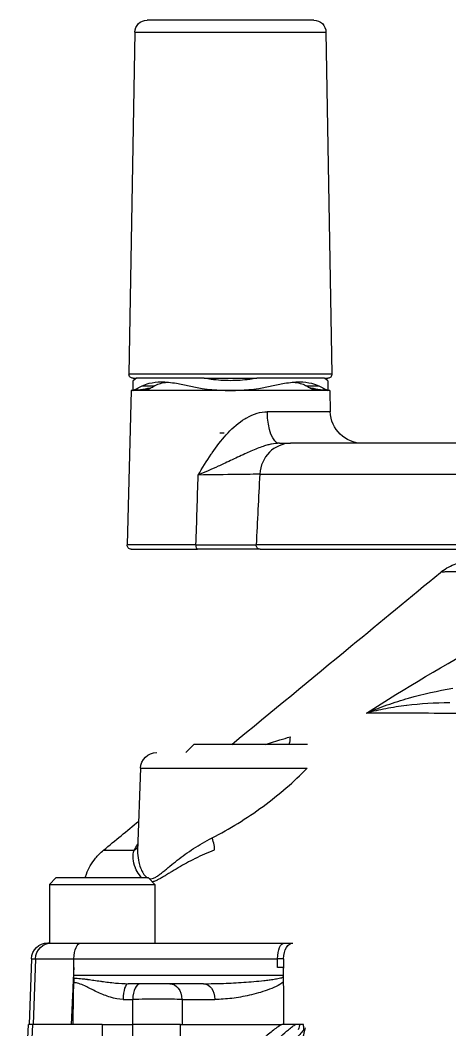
# Model space of a CAD drawing. Header units: millimetres. Extents: x 553637 to 584936, y 5008 to 53898.
# Drawn here: x 560275.5 to 560328.4, y 46852.8 to 46976.9 of the extents above; entities that cross this region are included whole.
import ezdxf

# ---------------------------------------------------------------- set-up
doc = ezdxf.new("R2010")
doc.units = ezdxf.units.MM
doc.header["$LTSCALE"] = 10
doc.header["$MEASUREMENT"] = 0
doc.layers.add('2', color=2, linetype='Continuous')

msp = doc.modelspace()

# ---------------------------------------------------------------- linework, layer by layer
at = {"layer": '2', "extrusion": (-1, 1.31047e-06, 1.33332e-29)}
for p, q in [((560311.66, 46976.89), (560291.14, 46976.89)), ((560289.64, 46975.41), (560288.91, 46933.39)), ((560289.64, 46975.41), (560313.16, 46975.41)), ((560313.16, 46975.41), (560313.89, 46933.39)), ((560313.89, 46933.39), (560288.91, 46933.39)), ((560289.4, 46932.59), (560289.4, 46931.39)), ((560289.41, 46932.89), (560289.84, 46932.89)), ((560298.17, 46932.89), (560289.84, 46932.89)), ((560290.52, 46931.95), (560292.05, 46931.95)), ((560298.17, 46932.89), (560304.63, 46932.89)), ((560312.96, 46932.89), (560304.63, 46932.89)), ((560310.75, 46931.95), (560312.28, 46931.95)), ((560312.96, 46932.89), (560313.39, 46932.89)), ((560313.4, 46932.59), (560313.4, 46931.39)), ((560289.18, 46931.39), (560288.68, 46912.4)), ((560313.62, 46931.39), (560289.18, 46931.39)), ((560313.62, 46931.39), (560313.69, 46928.78)), ((560313.69, 46928.78), (560305.94, 46928.78)), ((560300.1, 46926.18), (560300.62, 46926.18)), ((560421.92, 46924.89), (560308.81, 46924.89)), ((560305.01, 46921.1), (560425.92, 46921.09)), ((560297.16, 46912.4), (560288.68, 46912.4)), ((560289.18, 46911.89), (560297.33, 46911.89)), ((560426.37, 46912.41), (560304.57, 46912.41)), ((560305.04, 46911.89), (560425.87, 46911.89)), ((560296.9, 46887.89), (560295.9, 46886.89)), ((560310.9, 46887.89), (560296.9, 46887.89)), ((560290.33, 46884.96), (560289.98, 46874.8)), ((560290.33, 46884.96), (560310.83, 46884.96)), ((560279.91, 46871.49), (560279.11, 46870.69)), ((560291.31, 46871.49), (560279.91, 46871.49)), ((560291.31, 46871.49), (560292.11, 46870.69)), ((560279.11, 46870.69), (560292.11, 46870.69)), ((560279.11, 46870.69), (560279.11, 46863.49)), ((560292.11, 46870.69), (560292.11, 46863.49)), ((560279.11, 46863.49), (560278.92, 46863.49)), ((560279.11, 46863.49), (560308.04, 46863.49)), ((560276.92, 46861.56), (560276.64, 46853.49)), ((560276.92, 46861.56), (560307.2, 46861.56)), ((560277.4, 46861.56), (560277.11, 46853.49)), ((560282.12, 46860.49), (560282.14, 46861.56)), ((560307.18, 46860.49), (560307.2, 46861.56)), ((560307.95, 46861.56), (560307.93, 46860.39)), ((560282.11, 46859.52), (560282.12, 46860.49)), ((560307.93, 46860.39), (560307.93, 46860.49)), ((560282.11, 46859.52), (560307.93, 46859.52)), ((560298.1, 46858.49), (560288.82, 46858.49)), ((560288.18, 46856.56), (560289.37, 46856.56)), ((560295.44, 46856.56), (560299.48, 46856.56)), ((560275.52, 46833.75), (560276.55, 46853.49)), ((560276.05, 46833.89), (560277.08, 46853.49)), ((560285.63, 46853.49), (560289.37, 46853.49)), ((560285.63, 46853.49), (560285.63, 46839.14)), ((560295.27, 46853.49), (560307.72, 46853.49))]:
    msp.add_line(p, q, dxfattribs=at)
at = {"layer": '2', "extrusion": (3.3667e-22, 2.56909e-16, -1)}
for centre, radius, start, end in [((-560291.14, 46975.39), 1.5, 1.0001, 90.0001), ((-560311.66, 46975.39), 1.5, 90.0001, 179.0001), ((-560289.41, 46933.39), 0.5, 270.0001, 1.0001), ((-560313.39, 46933.39), 0.5, 179.0001, 270.0001), ((-560288.94, 46951.39), 20, 263.9005, 268.6772), ((-560290.4, 46933.39), 2, 250.6286, 270.0001), ((-560312.4, 46933.39), 2, 270.0001, 289.3716), ((-560313.86, 46951.39), 20, 271.323, 276.0996), ((-560317.69, 46928.89), 4, 270.0001, 358.5001), ((-560289.18, 46912.39), 0.5, 270.0001, 1.5001), ((-560292.33, 46884.89), 2, 2.0001, 90.0001), ((-560278.92, 46861.49), 2, 2.0001, 90.0001), ((-560279.4, 46861.49), 2, 2.0001, 90.0001)]:
    msp.add_arc(centre, radius, start, end, dxfattribs=at)
at = {"layer": '2'}
for centre, major_axis, ratio, start_param, end_param in [((560288.94, 46951.39), (0, 20), 0.707107, 3.174903, 3.347236), ((560313.86, 46951.39), (0, 20), 0.707107, 2.935949, 3.108283), ((560308.81, 46920.89), (0, 4), 0.949526, 0, 1.518436), ((560298.45, 46876.48), (-0.81, 1.83), 0.304343, 3.545906, 4.54082), ((560288.4, 46876.47), (-1.76, 0.95), 0.897197, 2.653546, 2.975479), ((560305.09, 46861.49), (-4.98, -0.03), 0.012121, 4.101521, 4.276117), ((560305.06, 46860.49), (-5, 0), 0.000057, 4.102433, 4.275943), ((560281.33, 46858.53), (0, 2), 0.422722, 4.747296, 5.037355), ((560288.82, 46856.49), (0, 2), 0.318361, 0, 1.53589), ((560290.31, 46856.49), (0, 2), 0.466263, 0, 1.53589), ((560741.43, 46738.07), (-122.18, 434.89), 0.982721, 1.04372, 1.049181)]:
    msp.add_ellipse(centre, major_axis=major_axis, ratio=ratio, start_param=start_param, end_param=end_param, dxfattribs=at)
at = {"layer": '2', "extrusion": (3.3667e-22, 2.56909e-16, -1)}
for centre, major_axis, ratio, start_param, end_param in [((560307.42, 46928.89), (0, -4), 0.369573, 0, 1.544616), ((560297.33, 46912.39), (0, -0.5), 0.333167, 0, 1.596976), ((560305.04, 46912.39), (0, -0.5), 0.94978, 0, 1.623156), ((560307.73, 46888.89), (0, -2), 0.505624, 4.747296, 5.235988), ((560282.99, 46861.49), (0, -2), 0.422722, 1.605703, 3.141593), ((560308.04, 46861.49), (0, -2), 0.422722, 1.605703, 3.141593), ((560309.09, 46861.49), (0, -2), 0.573366, 1.605703, 3.141593), ((560282.53, 46859.49), (0, -1), 0.422722, 1.24583, 1.605703), ((560293.94, 46856.49), (0, -2), 0.747016, 3.141593, 4.677482), ((560298.1, 46856.49), (0, -2), 0.691305, 3.141593, 4.677482)]:
    msp.add_ellipse(centre, major_axis=major_axis, ratio=ratio, start_param=start_param, end_param=end_param, dxfattribs=at)
at = {"layer": '2'}
for points, knots in [([(560289.84, 46932.89), (560289.76, 46932.83), (560289.69, 46932.79), (560289.48, 46932.64), (560289.4, 46932.59), (560289.4, 46932.59)], [5.3476986, 5.3476986, 5.3476986, 5.3476986, 5.4333634, 5.4333634, 5.668013, 5.668013, 5.668013, 5.668013]), ([(560289.41, 46931.4), (560289.42, 46931.4), (560289.43, 46931.41), (560289.52, 46931.45), (560289.68, 46931.52), (560290.08, 46931.72), (560290.29, 46931.82), (560290.52, 46931.95)], [-7.4758351, -7.4758351, -7.4758351, -7.4758351, -7.411833, -7.411833, -7.1824276, -7.1824276, -7.02194, -7.02194, -7.02194, -7.02194]), ([(560290.52, 46931.95), (560290.78, 46932.08), (560291.07, 46932.19), (560291.85, 46932.38), (560292.36, 46932.44), (560293.47, 46932.44), (560294.09, 46932.38), (560295.26, 46932.19), (560295.79, 46932.08), (560296.34, 46931.95)], [1.478547, 1.478547, 1.478547, 1.478547, 1.6546881, 1.6546881, 1.8893377, 1.8893377, 2.1239872, 2.1239872, 2.3001284, 2.3001284, 2.3001284, 2.3001284]), ([(560291.83, 46931.81), (560291.8, 46931.79), (560291.78, 46931.78), (560291.69, 46931.72), (560291.63, 46931.68), (560291.58, 46931.65)], [9.25811636, 9.25811636, 9.25811636, 9.25811636, 9.28180358, 9.28180358, 9.3529695, 9.3529695, 9.3529695, 9.3529695]), ([(560292.05, 46931.95), (560292.08, 46931.97), (560292.11, 46931.98), (560292.52, 46932.21), (560293.04, 46932.35), (560293.65, 46932.41)], [1.1371203, 1.1371203, 1.1371203, 1.1371203, 1.1627532, 1.1627532, 1.4496067, 1.4496067, 1.4496067, 1.4496067]), ([(560296.34, 46931.95), (560296.83, 46931.82), (560297.37, 46931.72), (560298.71, 46931.52), (560299.53, 46931.45), (560300.5, 46931.41), (560300.71, 46931.4), (560300.93, 46931.4)], [-1.4088325, -1.4088325, -1.4088325, -1.4088325, -1.2483449, -1.2483449, -1.0189395, -1.0189395, -0.9549375, -0.9549375, -0.9549375, -0.9549375]), ([(560304.63, 46932.89), (560304.34, 46932.83), (560304.06, 46932.79), (560302.98, 46932.64), (560302.18, 46932.59), (560300.62, 46932.59), (560299.82, 46932.64), (560298.74, 46932.79), (560298.46, 46932.83), (560298.17, 46932.89)], [5.3476986, 5.3476986, 5.3476986, 5.3476986, 5.4333634, 5.4333634, 5.668013, 5.668013, 5.9026625, 5.9026625, 5.9883273, 5.9883273, 5.9883273, 5.9883273]), ([(560301.87, 46931.4), (560302.09, 46931.4), (560302.3, 46931.41), (560303.27, 46931.45), (560304.09, 46931.52), (560305.43, 46931.72), (560305.97, 46931.82), (560306.46, 46931.95)], [-7.4758351, -7.4758351, -7.4758351, -7.4758351, -7.411833, -7.411833, -7.1824276, -7.1824276, -7.02194, -7.02194, -7.02194, -7.02194]), ([(560306.46, 46931.95), (560307.01, 46932.08), (560307.54, 46932.19), (560308.71, 46932.38), (560309.33, 46932.44), (560310.44, 46932.44), (560310.95, 46932.38), (560311.73, 46932.19), (560312.02, 46932.08), (560312.28, 46931.95)], [1.478547, 1.478547, 1.478547, 1.478547, 1.6546881, 1.6546881, 1.8893377, 1.8893377, 2.1239872, 2.1239872, 2.3001284, 2.3001284, 2.3001284, 2.3001284]), ([(560309.15, 46932.41), (560309.76, 46932.35), (560310.28, 46932.21), (560310.69, 46931.98), (560310.72, 46931.97), (560310.75, 46931.95)], [1.6484329, 1.6484329, 1.6484329, 1.6484329, 1.9352865, 1.9352865, 1.9609194, 1.9609194, 1.9609194, 1.9609194]), ([(560311.22, 46931.65), (560311.17, 46931.68), (560311.11, 46931.72), (560311.02, 46931.78), (560311, 46931.79), (560310.97, 46931.81)], [9.72242731, 9.72242731, 9.72242731, 9.72242731, 9.79359324, 9.79359324, 9.81728045, 9.81728045, 9.81728045, 9.81728045]), ([(560312.28, 46931.95), (560312.51, 46931.82), (560312.72, 46931.72), (560313.12, 46931.52), (560313.28, 46931.45), (560313.37, 46931.41), (560313.38, 46931.4), (560313.39, 46931.4)], [-1.4088325, -1.4088325, -1.4088325, -1.4088325, -1.2483449, -1.2483449, -1.0189395, -1.0189395, -0.9549375, -0.9549375, -0.9549375, -0.9549375]), ([(560313.4, 46932.59), (560313.4, 46932.59), (560313.32, 46932.64), (560313.11, 46932.79), (560313.04, 46932.83), (560312.96, 46932.89)], [5.668013, 5.668013, 5.668013, 5.668013, 5.9026625, 5.9026625, 5.9883273, 5.9883273, 5.9883273, 5.9883273]), ([(560300.93, 46931.4), (560301.09, 46931.39), (560301.25, 46931.39), (560301.56, 46931.39), (560301.71, 46931.39), (560301.87, 46931.4)], [9.796272, 9.796272, 9.796272, 9.796272, 9.84275378, 9.84275378, 9.88923555, 9.88923555, 9.88923555, 9.88923555]), ([(560297.43, 46920.99), (560297.94, 46921.85), (560298.47, 46922.71), (560299.04, 46923.55), (560299.08, 46923.6), (560299.12, 46923.66), (560299.16, 46923.72), (560299.69, 46924.5), (560300.26, 46925.25), (560300.89, 46925.95), (560300.96, 46926.03), (560301.04, 46926.11), (560301.11, 46926.18), (560301.73, 46926.84), (560302.41, 46927.44), (560303.18, 46927.91), (560303.25, 46927.95), (560303.33, 46928), (560303.41, 46928.04), (560303.81, 46928.27), (560304.24, 46928.46), (560304.67, 46928.59), (560305.09, 46928.71), (560305.51, 46928.78), (560305.94, 46928.78)], [0, 0, 0, 0, 0.00302805, 0.00302805, 0.00302805, 0.00323898, 0.00323898, 0.00323898, 0.00605611, 0.00605611, 0.00605611, 0.00638061, 0.00638061, 0.00638061, 0.00908416, 0.00908416, 0.00908416, 0.009356, 0.009356, 0.009356, 0.01075366, 0.01075366, 0.01075366, 0.01211222, 0.01211222, 0.01211222, 0.01211222]), ([(560307.42, 46924.89), (560307.1, 46924.89), (560306.79, 46924.85), (560306.47, 46924.79), (560306.32, 46924.76), (560306.17, 46924.73), (560306.02, 46924.69), (560305.83, 46924.64), (560305.63, 46924.58), (560305.44, 46924.52), (560305.19, 46924.44), (560304.94, 46924.34), (560304.7, 46924.25), (560304.18, 46924.04), (560303.67, 46923.81), (560303.18, 46923.59), (560302.87, 46923.45), (560302.58, 46923.31), (560302.28, 46923.17), (560301.69, 46922.9), (560301.12, 46922.62), (560300.53, 46922.36), (560300.32, 46922.26), (560300.11, 46922.16), (560299.89, 46922.07), (560299.09, 46921.71), (560298.26, 46921.35), (560297.43, 46920.99)], [0, 0, 0, 0, 0.00095483, 0.00095483, 0.00095483, 0.00141525, 0.00141525, 0.00141525, 0.00202087, 0.00202087, 0.00202087, 0.0028305, 0.0028305, 0.0028305, 0.00458613, 0.00458613, 0.00458613, 0.005661, 0.005661, 0.005661, 0.00774771, 0.00774771, 0.00774771, 0.0084915, 0.0084915, 0.0084915, 0.011322, 0.011322, 0.011322, 0.011322]), ([(560305.01, 46921.1), (560304.72, 46921.09), (560304.33, 46921.09), (560303.84, 46921.08), (560303.84, 46921.08), (560303.84, 46921.08), (560303.83, 46921.08), (560303.35, 46921.08), (560302.77, 46921.07), (560302.12, 46921.06), (560302.11, 46921.06), (560302.1, 46921.06), (560302.09, 46921.06), (560300.79, 46921.04), (560299.19, 46921.02), (560297.43, 46920.99)], [0, 0, 0, 0, 0.00276901, 0.00276901, 0.00276901, 0.00278914, 0.00278914, 0.00278914, 0.00553802, 0.00553802, 0.00553802, 0.00557819, 0.00557819, 0.00557819, 0.01107604, 0.01107604, 0.01107604, 0.01107604]), ([(560297.16, 46912.4), (560298.03, 46912.4), (560298.85, 46912.4), (560299.61, 46912.4), (560300.38, 46912.41), (560301.1, 46912.41), (560301.74, 46912.41), (560303.02, 46912.41), (560303.99, 46912.41), (560304.57, 46912.41)], [0, 0, 0, 0, 0.00275216, 0.00275216, 0.00275216, 0.00551384, 0.00551384, 0.00551384, 0.01102767, 0.01102767, 0.01102767, 0.01102767]), ([(560305.04, 46911.89), (560304.89, 46911.89), (560304.71, 46911.89), (560304.52, 46911.89), (560304.32, 46911.89), (560304.1, 46911.89), (560303.85, 46911.89), (560303.36, 46911.89), (560302.77, 46911.89), (560302.1, 46911.89), (560301.44, 46911.89), (560300.69, 46911.89), (560299.89, 46911.89), (560299.89, 46911.89), (560299.89, 46911.89), (560299.88, 46911.89), (560299.49, 46911.89), (560299.07, 46911.89), (560298.65, 46911.89), (560298.22, 46911.89), (560297.78, 46911.89), (560297.33, 46911.89)], [0, 0, 0, 0, 0.00141786, 0.00141786, 0.00141786, 0.00283573, 0.00283573, 0.00283573, 0.00567146, 0.00567146, 0.00567146, 0.00850719, 0.00850719, 0.00850719, 0.00852132, 0.00852132, 0.00852132, 0.00992505, 0.00992505, 0.00992505, 0.01134291, 0.01134291, 0.01134291, 0.01134291]), ([(560327.24, 46909.02), (560327.74, 46909.43), (560328.32, 46909.76), (560329.52, 46910.22), (560330.16, 46910.35), (560330.88, 46910.38), (560330.97, 46910.39), (560331.05, 46910.39)], [0, 0, 0, 0, 1.945729, 1.945729, 3.856344, 3.856344, 4.114492, 4.114492, 4.114492, 4.114492]), ([(560301.56, 46887.89), (560306.45, 46891.91), (560311.34, 46895.93), (560319.9, 46902.98), (560323.57, 46906), (560327.24, 46909.02)], [20.735702, 20.735702, 20.735702, 20.735702, 40.000001, 40.000001, 54.461567, 54.461567, 54.461567, 54.461567]), ([(560352.96, 46908.98), (560350.83, 46909.01), (560348.75, 46909.04), (560346.79, 46909.06), (560346.41, 46909.06), (560346.02, 46909.06), (560345.64, 46909.07), (560344.85, 46909.08), (560344.09, 46909.08), (560343.34, 46909.09), (560342.99, 46909.09), (560342.65, 46909.1), (560342.31, 46909.1), (560341.56, 46909.1), (560340.83, 46909.11), (560340.12, 46909.11), (560339.82, 46909.12), (560339.52, 46909.12), (560339.22, 46909.12), (560338.52, 46909.12), (560337.84, 46909.13), (560337.18, 46909.13), (560336.93, 46909.13), (560336.67, 46909.13), (560336.42, 46909.13), (560335.78, 46909.14), (560335.18, 46909.14), (560334.6, 46909.14), (560334.38, 46909.14), (560334.17, 46909.14), (560333.96, 46909.14), (560333.4, 46909.14), (560332.86, 46909.14), (560332.35, 46909.14), (560331.67, 46909.14), (560331.04, 46909.13), (560330.48, 46909.13), (560330.35, 46909.13), (560330.22, 46909.13), (560330.1, 46909.12), (560329.58, 46909.12), (560329.14, 46909.11), (560328.76, 46909.11), (560328.46, 46909.1), (560328.21, 46909.09), (560328, 46909.08), (560327.94, 46909.08), (560327.88, 46909.08), (560327.83, 46909.08), (560327.64, 46909.07), (560327.49, 46909.06), (560327.4, 46909.05), (560327.37, 46909.05), (560327.35, 46909.04), (560327.33, 46909.04), (560327.28, 46909.03), (560327.25, 46909.03), (560327.24, 46909.02)], [0.00000017, 0.00000017, 0.00000017, 0.00000017, 0.00671843, 0.00671843, 0.00671843, 0.00804854, 0.00804854, 0.00804854, 0.01080792, 0.01080792, 0.01080792, 0.01207281, 0.01207281, 0.01207281, 0.01488936, 0.01488936, 0.01488936, 0.01609707, 0.01609707, 0.01609707, 0.01897623, 0.01897623, 0.01897623, 0.02012134, 0.02012134, 0.02012134, 0.02305566, 0.02305566, 0.02305566, 0.02414561, 0.02414561, 0.02414561, 0.02713462, 0.02713462, 0.02713462, 0.031217, 0.031217, 0.031217, 0.03219415, 0.03219415, 0.03219415, 0.03621842, 0.03621842, 0.03621842, 0.03938115, 0.03938115, 0.03938115, 0.04024268, 0.04024268, 0.04024268, 0.04347675, 0.04347675, 0.04347675, 0.04426695, 0.04426695, 0.04426695, 0.04643736, 0.04643736, 0.04643736, 0.04643736]), ([(560318.14, 46891.74), (560318.97, 46892.1), (560319.83, 46892.44), (560320.7, 46892.74), (560321.56, 46893.05), (560322.44, 46893.33), (560323.33, 46893.58), (560325.11, 46894.09), (560326.92, 46894.5), (560328.78, 46894.79)], [0, 0, 0, 0, 0.00281548, 0.00281548, 0.00281548, 0.00562772, 0.00562772, 0.00562772, 0.01125545, 0.01125545, 0.01125545, 0.01125545]), ([(560328.4, 46892.99), (560326.57, 46892.99), (560324.81, 46892.88), (560323.09, 46892.67), (560323.08, 46892.67), (560323.06, 46892.67), (560323.05, 46892.67), (560322.19, 46892.56), (560321.36, 46892.44), (560320.53, 46892.28), (560319.72, 46892.13), (560318.91, 46891.95), (560318.14, 46891.74)], [0, 0, 0, 0, 0.00568702, 0.00568702, 0.00568702, 0.00572796, 0.00572796, 0.00572796, 0.00856318, 0.00856318, 0.00856318, 0.01137404, 0.01137404, 0.01137404, 0.01137404]), ([(560305.72, 46887.89), (560305.89, 46887.94), (560306.06, 46887.99), (560306.22, 46888.05), (560306.3, 46888.07), (560306.38, 46888.09), (560306.45, 46888.12), (560306.8, 46888.23), (560307.15, 46888.34), (560307.49, 46888.44), (560307.91, 46888.57), (560308.33, 46888.7), (560308.74, 46888.82)], [0.000000017, 0.000000017, 0.000000017, 0.000000017, 0.000579321, 0.000579321, 0.000579321, 0.000842033, 0.000842033, 0.000842033, 0.002032738, 0.002032738, 0.002032738, 0.003486138, 0.003486138, 0.003486138, 0.003486138]), ([(560299.14, 46876.41), (560300.21, 46876.95), (560301.27, 46877.55), (560302.32, 46878.19), (560303.37, 46878.84), (560304.41, 46879.54), (560305.41, 46880.27), (560307.41, 46881.74), (560309.23, 46883.32), (560310.83, 46884.96)], [0, 0, 0, 0, 0.00370537, 0.00370537, 0.00370537, 0.00741074, 0.00741074, 0.00741074, 0.01482148, 0.01482148, 0.01482148, 0.01482148]), ([(560291.39, 46871.41), (560291.4, 46871.4), (560291.41, 46871.4), (560291.42, 46871.4), (560291.48, 46871.39), (560291.53, 46871.38), (560291.59, 46871.38), (560291.7, 46871.38), (560291.82, 46871.41), (560291.94, 46871.46), (560292.06, 46871.5), (560292.19, 46871.57), (560292.31, 46871.65), (560292.31, 46871.65), (560292.32, 46871.65), (560292.32, 46871.65), (560292.45, 46871.73), (560292.58, 46871.83), (560292.71, 46871.93), (560292.84, 46872.02), (560292.96, 46872.13), (560293.09, 46872.23), (560293.1, 46872.24), (560293.11, 46872.24), (560293.11, 46872.24), (560293.25, 46872.35), (560293.38, 46872.47), (560293.53, 46872.58), (560293.67, 46872.7), (560293.81, 46872.82), (560293.96, 46872.94), (560294.24, 46873.18), (560294.54, 46873.42), (560294.85, 46873.66), (560294.85, 46873.66), (560294.86, 46873.66), (560294.86, 46873.67), (560295.17, 46873.91), (560295.5, 46874.15), (560295.83, 46874.39), (560296.17, 46874.63), (560296.51, 46874.87), (560296.87, 46875.1), (560297.58, 46875.56), (560298.33, 46876), (560299.14, 46876.41)], [0.01086028, 0.01086028, 0.01086028, 0.01086028, 0.01092606, 0.01092606, 0.01092606, 0.01127851, 0.01127851, 0.01127851, 0.01198342, 0.01198342, 0.01198342, 0.01266604, 0.01266604, 0.01266604, 0.01268833, 0.01268833, 0.01268833, 0.01339323, 0.01339323, 0.01339323, 0.01406999, 0.01406999, 0.01406999, 0.01409814, 0.01409814, 0.01409814, 0.01480305, 0.01480305, 0.01480305, 0.01550795, 0.01550795, 0.01550795, 0.01690413, 0.01690413, 0.01690413, 0.01691777, 0.01691777, 0.01691777, 0.01832758, 0.01832758, 0.01832758, 0.0197374, 0.0197374, 0.0197374, 0.02255703, 0.02255703, 0.02255703, 0.02255703]), ([(560283.51, 46871.49), (560283.56, 46871.65), (560283.61, 46871.8), (560283.93, 46872.66), (560284.31, 46873.32), (560285.08, 46874.26), (560285.41, 46874.6), (560285.77, 46874.89)], [1.779825, 1.779825, 1.779825, 1.779825, 2.279988, 2.279988, 4.517905, 4.517905, 5.938484, 5.938484, 5.938484, 5.938484]), ([(560285.77, 46874.89), (560285.77, 46874.89), (560285.81, 46874.89), (560285.87, 46874.89), (560285.93, 46874.89), (560286.02, 46874.89), (560286.14, 46874.89), (560286.22, 46874.89), (560286.32, 46874.9), (560286.44, 46874.9), (560286.69, 46874.9), (560287.01, 46874.9), (560287.41, 46874.9), (560287.44, 46874.9), (560287.47, 46874.9), (560287.51, 46874.9), (560287.94, 46874.9), (560288.46, 46874.9), (560289.06, 46874.9), (560289.22, 46874.9), (560289.38, 46874.9), (560289.56, 46874.9)], [0.10034932, 0.10034932, 0.10034932, 0.10034932, 0.10386921, 0.10386921, 0.10386921, 0.10716714, 0.10716714, 0.10716714, 0.1095749, 0.1095749, 0.1095749, 0.11482193, 0.11482193, 0.11482193, 0.11526039, 0.11526039, 0.11526039, 0.12094944, 0.12094944, 0.12094944, 0.12247673, 0.12247673, 0.12247673, 0.12247673]), ([(560290.51, 46871.49), (560290.47, 46871.52), (560290.43, 46871.56), (560290.4, 46871.6), (560290.39, 46871.61), (560290.38, 46871.62), (560290.37, 46871.63), (560290.3, 46871.71), (560290.24, 46871.78), (560290.19, 46871.86), (560289.99, 46872.13), (560289.83, 46872.42), (560289.71, 46872.7), (560289.71, 46872.72), (560289.7, 46872.73), (560289.7, 46872.74), (560289.54, 46873.11), (560289.45, 46873.48), (560289.42, 46873.84), (560289.42, 46873.85), (560289.42, 46873.86), (560289.42, 46873.86), (560289.4, 46874.23), (560289.44, 46874.58), (560289.56, 46874.9)], [0.014173092, 0.014173092, 0.014173092, 0.014173092, 0.014517239, 0.014517239, 0.014517239, 0.01460433, 0.01460433, 0.01460433, 0.015243101, 0.015243101, 0.015243101, 0.017420687, 0.017420687, 0.017420687, 0.017506438, 0.017506438, 0.017506438, 0.020324135, 0.020324135, 0.020324135, 0.020377888, 0.020377888, 0.020377888, 0.023227559, 0.023227559, 0.023227559, 0.023227559]), ([(560289.98, 46874.8), (560289.96, 46874.42), (560290, 46874.04), (560290.07, 46873.65), (560290.07, 46873.64), (560290.07, 46873.64), (560290.07, 46873.63), (560290.12, 46873.39), (560290.18, 46873.16), (560290.26, 46872.92), (560290.34, 46872.68), (560290.44, 46872.45), (560290.56, 46872.23), (560290.57, 46872.23), (560290.57, 46872.22), (560290.57, 46872.21), (560290.63, 46872.11), (560290.69, 46872.01), (560290.76, 46871.92), (560290.83, 46871.82), (560290.91, 46871.72), (560290.99, 46871.65), (560291, 46871.64), (560291, 46871.64), (560291.01, 46871.63), (560291.07, 46871.58), (560291.14, 46871.53), (560291.21, 46871.49)], [0.003378088, 0.003378088, 0.003378088, 0.003378088, 0.005639256, 0.005639256, 0.005639256, 0.00566307, 0.00566307, 0.00566307, 0.00704907, 0.00704907, 0.00704907, 0.008458884, 0.008458884, 0.008458884, 0.008500276, 0.008500276, 0.008500276, 0.009163792, 0.009163792, 0.009163792, 0.009868699, 0.009868699, 0.009868699, 0.009905368, 0.009905368, 0.009905368, 0.010421583, 0.010421583, 0.010421583, 0.010421583]), ([(560299.41, 46874.9), (560298.59, 46874.58), (560297.82, 46874.24), (560297.09, 46873.88), (560297.08, 46873.87), (560297.07, 46873.86), (560297.05, 46873.86), (560296.33, 46873.5), (560295.65, 46873.13), (560295.01, 46872.76), (560294.99, 46872.74), (560294.97, 46872.73), (560294.95, 46872.72), (560294.62, 46872.53), (560294.31, 46872.34), (560294, 46872.15), (560293.85, 46872.06), (560293.7, 46871.97), (560293.55, 46871.88), (560293.42, 46871.8), (560293.29, 46871.72), (560293.17, 46871.65), (560293.15, 46871.64), (560293.13, 46871.63), (560293.12, 46871.62), (560292.98, 46871.53), (560292.84, 46871.45), (560292.7, 46871.38), (560292.57, 46871.31), (560292.45, 46871.25), (560292.33, 46871.19), (560292.32, 46871.19), (560292.31, 46871.18), (560292.3, 46871.18), (560292.17, 46871.12), (560292.04, 46871.07), (560291.91, 46871.04), (560291.87, 46871.03), (560291.83, 46871.02), (560291.79, 46871.01)], [0, 0, 0, 0, 0.00284687, 0.00284687, 0.00284687, 0.00290345, 0.00290345, 0.00290345, 0.00571858, 0.00571858, 0.00571858, 0.0058069, 0.0058069, 0.0058069, 0.00725862, 0.00725862, 0.00725862, 0.00798448, 0.00798448, 0.00798448, 0.00862426, 0.00862426, 0.00862426, 0.00871034, 0.00871034, 0.00871034, 0.00943621, 0.00943621, 0.00943621, 0.0101032, 0.0101032, 0.0101032, 0.01016207, 0.01016207, 0.01016207, 0.01088793, 0.01088793, 0.01088793, 0.01112237, 0.01112237, 0.01112237, 0.01112237]), ([(560282.13, 46859.17), (560282.4, 46859.17), (560282.67, 46859.15), (560282.94, 46859.13), (560283.07, 46859.11), (560283.21, 46859.1), (560283.34, 46859.08), (560283.48, 46859.07), (560283.61, 46859.05), (560283.75, 46859.03), (560283.8, 46859.03), (560283.85, 46859.02), (560283.9, 46859.01), (560284.12, 46858.98), (560284.35, 46858.95), (560284.57, 46858.92), (560284.84, 46858.88), (560285.12, 46858.84), (560285.4, 46858.8), (560285.46, 46858.79), (560285.53, 46858.78), (560285.59, 46858.77), (560286.13, 46858.7), (560286.68, 46858.63), (560287.24, 46858.57), (560287.76, 46858.52), (560288.29, 46858.49), (560288.82, 46858.49)], [0, 0, 0, 0, 0.000883329, 0.000883329, 0.000883329, 0.001324993, 0.001324993, 0.001324993, 0.001766658, 0.001766658, 0.001766658, 0.001929781, 0.001929781, 0.001929781, 0.002649987, 0.002649987, 0.002649987, 0.003533315, 0.003533315, 0.003533315, 0.00373438, 0.00373438, 0.00373438, 0.005459442, 0.005459442, 0.005459442, 0.007066631, 0.007066631, 0.007066631, 0.007066631]), ([(560288.18, 46856.56), (560287.66, 46856.56), (560287.15, 46856.66), (560286.64, 46856.82), (560286.63, 46856.82), (560286.63, 46856.82), (560286.62, 46856.82), (560286.11, 46856.98), (560285.61, 46857.19), (560285.12, 46857.41), (560285.11, 46857.42), (560285.11, 46857.42), (560285.1, 46857.42), (560284.86, 46857.53), (560284.62, 46857.65), (560284.37, 46857.77), (560284.25, 46857.83), (560284.13, 46857.89), (560284.01, 46857.95), (560283.89, 46858.01), (560283.77, 46858.07), (560283.65, 46858.13), (560283.41, 46858.25), (560283.16, 46858.37), (560282.92, 46858.45), (560282.86, 46858.48), (560282.8, 46858.5), (560282.74, 46858.51), (560282.64, 46858.54), (560282.55, 46858.56), (560282.46, 46858.58), (560282.41, 46858.58), (560282.36, 46858.59), (560282.32, 46858.59), (560282.27, 46858.6), (560282.22, 46858.6), (560282.18, 46858.6)], [0, 0, 0, 0, 0.001604056, 0.001604056, 0.001604056, 0.00162761, 0.00162761, 0.00162761, 0.003238233, 0.003238233, 0.003238233, 0.003255219, 0.003255219, 0.003255219, 0.004069024, 0.004069024, 0.004069024, 0.004475926, 0.004475926, 0.004475926, 0.004882829, 0.004882829, 0.004882829, 0.005696633, 0.005696633, 0.005696633, 0.005900085, 0.005900085, 0.005900085, 0.006205261, 0.006205261, 0.006205261, 0.00635785, 0.00635785, 0.00635785, 0.006510438, 0.006510438, 0.006510438, 0.006510438]), ([(560298.1, 46858.49), (560298.91, 46858.49), (560299.73, 46858.5), (560300.56, 46858.53), (560301.38, 46858.56), (560302.2, 46858.61), (560303.03, 46858.66), (560303.45, 46858.69), (560303.86, 46858.72), (560304.28, 46858.76), (560304.69, 46858.79), (560305.11, 46858.83), (560305.52, 46858.88), (560305.73, 46858.9), (560305.94, 46858.93), (560306.15, 46858.95), (560306.35, 46858.98), (560306.56, 46859.01), (560306.77, 46859.04), (560306.98, 46859.08), (560307.18, 46859.11), (560307.39, 46859.16), (560307.49, 46859.18), (560307.59, 46859.21), (560307.7, 46859.23), (560307.78, 46859.26), (560307.86, 46859.28), (560307.94, 46859.32)], [0, 0, 0, 0, 0.00287049, 0.00287049, 0.00287049, 0.00574097, 0.00574097, 0.00574097, 0.00717621, 0.00717621, 0.00717621, 0.00861146, 0.00861146, 0.00861146, 0.00932908, 0.00932908, 0.00932908, 0.0100467, 0.0100467, 0.0100467, 0.01076432, 0.01076432, 0.01076432, 0.01112313, 0.01112313, 0.01112313, 0.01141077, 0.01141077, 0.01141077, 0.01141077]), ([(560307.94, 46858.72), (560307.66, 46858.47), (560307.34, 46858.3), (560307.02, 46858.15), (560306.66, 46857.97), (560306.3, 46857.83), (560305.93, 46857.7), (560305.57, 46857.56), (560305.2, 46857.45), (560304.84, 46857.35), (560304.47, 46857.24), (560304.1, 46857.15), (560303.74, 46857.07), (560303.01, 46856.9), (560302.29, 46856.78), (560301.58, 46856.69), (560300.87, 46856.6), (560300.17, 46856.56), (560299.48, 46856.56)], [0.00015345, 0.00015345, 0.00015345, 0.00015345, 0.00144445, 0.00144445, 0.00144445, 0.0028889, 0.0028889, 0.0028889, 0.00433335, 0.00433335, 0.00433335, 0.0057778, 0.0057778, 0.0057778, 0.00866671, 0.00866671, 0.00866671, 0.01155561, 0.01155561, 0.01155561, 0.01155561]), ([(560285.63, 46853.49), (560284.97, 46853.49), (560284.32, 46853.49), (560283.05, 46853.49), (560282.43, 46853.49), (560280.84, 46853.49), (560279.95, 46853.49), (560278.48, 46853.49), (560277.91, 46853.49), (560277.24, 46853.49), (560277.08, 46853.49), (560277.08, 46853.49)], [0, 0, 0, 0, 0.196384, 0.196384, 0.392758, 0.392758, 0.726747, 0.726747, 1.061208, 1.061208, 1.346629, 1.346629, 1.346629, 1.346629]), ([(560295.27, 46853.49), (560294.91, 46853.49), (560294.49, 46853.49), (560293.55, 46853.49), (560293.04, 46853.49), (560291.99, 46853.49), (560291.44, 46853.49), (560290.38, 46853.49), (560289.85, 46853.49), (560289.37, 46853.49)], [0, 0, 0, 0, 0.1612874, 0.1612874, 0.3223962, 0.3223962, 0.4838567, 0.4838567, 0.6454765, 0.6454765, 0.6454765, 0.6454765]), ([(560307.72, 46853.49), (560307.31, 46853.24), (560306.93, 46852.96), (560306.55, 46852.67), (560306.34, 46852.5), (560306.14, 46852.34), (560305.94, 46852.17), (560305.41, 46851.71), (560304.9, 46851.24), (560304.4, 46850.75), (560304.37, 46850.72), (560304.34, 46850.69), (560304.31, 46850.66), (560303.27, 46849.61), (560302.29, 46848.49), (560301.37, 46847.32)], [0, 0, 0, 0, 0.1163459, 0.1163459, 0.1163459, 0.1806733, 0.1806733, 0.1806733, 0.3509431, 0.3509431, 0.3509431, 0.3613465, 0.3613465, 0.3613465, 0.7226931, 0.7226931, 0.7226931, 0.7226931]), ([(560302.65, 46846.67), (560303.18, 46847.3), (560303.72, 46847.92), (560304.27, 46848.53), (560304.46, 46848.74), (560304.65, 46848.95), (560304.84, 46849.16), (560305.2, 46849.56), (560305.56, 46849.95), (560305.93, 46850.33), (560306.26, 46850.67), (560306.59, 46851.01), (560306.92, 46851.34), (560307.16, 46851.58), (560307.4, 46851.82), (560307.64, 46852.05), (560307.94, 46852.32), (560308.23, 46852.59), (560308.53, 46852.84), (560308.7, 46852.98), (560308.86, 46853.11), (560309.03, 46853.24), (560309.16, 46853.33), (560309.3, 46853.42), (560309.43, 46853.49)], [0.1422618, 0.1422618, 0.1422618, 0.1422618, 0.3566972, 0.3566972, 0.3566972, 0.4315289, 0.4315289, 0.4315289, 0.5711326, 0.5711326, 0.5711326, 0.6957149, 0.6957149, 0.6957149, 0.785568, 0.785568, 0.785568, 0.8927857, 0.8927857, 0.8927857, 0.952768, 0.952768, 0.952768, 1, 1, 1, 1]), ([(560309.43, 46853.49), (560309.3, 46853.49), (560309.16, 46853.49), (560308.89, 46853.49), (560308.75, 46853.49), (560308.25, 46853.49), (560308.01, 46853.49), (560307.72, 46853.49)], [0.0000077, 0.0000077, 0.0000077, 0.0000077, 0.0460006, 0.0460006, 0.104369, 0.104369, 0.2106394, 0.2106394, 0.2106394, 0.2106394]), ([(560309.87, 46853.49), (560309.79, 46853.49), (560309.72, 46853.49), (560309.57, 46853.49), (560309.5, 46853.49), (560309.43, 46853.49)], [0.00000901, 0.00000901, 0.00000901, 0.00000901, 0.02541512, 0.02541512, 0.05050521, 0.05050521, 0.05050521, 0.05050521]), ([(560310.44, 46852.86), (560310.32, 46852.72), (560310.2, 46852.57), (560309.89, 46852.2), (560309.7, 46851.97), (560309.51, 46851.75)], [-0.1749773, -0.1749773, -0.1749773, -0.1749773, -0.1155453, -0.1155453, -0.0259438, -0.0259438, -0.0259438, -0.0259438]), ([(560310.38, 46853.49), (560310.3, 46853.49), (560310.21, 46853.49), (560310.03, 46853.49), (560309.95, 46853.49), (560309.87, 46853.49)], [0.00000091, 0.00000091, 0.00000091, 0.00000091, 0.02910445, 0.02910445, 0.06238865, 0.06238865, 0.06238865, 0.06238865])]:
    msp.add_open_spline(points, degree=3, knots=knots, dxfattribs=at)
for points, degree in [([(560292.05, 46931.95), (560291.97, 46931.9), (560291.89, 46931.85), (560291.83, 46931.81)], 3), ([(560310.97, 46931.81), (560310.91, 46931.85), (560310.83, 46931.9), (560310.75, 46931.95)], 3), ([(560289.4, 46931.39), (560289.4, 46931.39), (560289.4, 46931.39), (560289.41, 46931.4)], 3), ([(560291.06, 46931.5), (560291.06, 46931.5), (560291.3, 46931.56), (560291.58, 46931.65)], 3), ([(560311.22, 46931.65), (560311.5, 46931.56), (560311.74, 46931.5), (560311.74, 46931.5)], 3), ([(560313.39, 46931.4), (560313.4, 46931.39), (560313.4, 46931.39), (560313.4, 46931.39)], 3), ([(560307.42, 46924.89), (560307.98, 46924.89), (560308.45, 46924.89), (560308.81, 46924.89)], 3), ([(560297.16, 46912.4), (560297.25, 46915.26), (560297.34, 46918.13), (560297.43, 46920.99)], 3), ([(560305.01, 46921.1), (560304.86, 46918.2), (560304.71, 46915.31), (560304.57, 46912.41)], 3), ([(560318.14, 46891.74), (560322.95, 46894.8), (560332.73, 46900.68), (560342.97, 46905.65), (560348.34, 46907.63)], 3), ([(560341.26, 46891.6), (560339.02, 46891.62), (560334.63, 46891.66), (560328.56, 46891.7), (560322.95, 46891.73), (560319.67, 46891.74), (560318.14, 46891.74)], 3), ([(560285.78, 46874.89), (560287.22, 46876.08), (560288.66, 46877.27), (560290.11, 46878.46)], 3), ([(560289.56, 46874.9), (560289.68, 46875.13), (560289.83, 46875.37), (560290.01, 46875.62)], 3), ([(560289.98, 46874.8), (560289.98, 46874.8), (560289.98, 46874.8), (560289.98, 46874.8)], 3), ([(560308.04, 46863.49), (560308.41, 46863.49), (560308.76, 46863.49), (560309.09, 46863.49)], 3), ([(560282.12, 46860.49), (560281.96, 46857.04), (560281.8, 46853.49)], 2), ([(560307.99, 46853.49), (560307.97, 46855.79), (560307.95, 46858.09), (560307.93, 46860.39)], 3), ([(560282.03, 46853.49), (560282.08, 46856.31), (560282.13, 46859.21)], 2), ([(560295.44, 46856.56), (560294.69, 46856.57), (560292.66, 46856.58), (560290.36, 46856.57), (560289.37, 46856.56)], 3), ([(560289.37, 46853.49), (560289.37, 46854.51), (560289.37, 46855.53), (560289.37, 46856.56)], 3), ([(560295.44, 46856.56), (560295.45, 46855.53), (560295.46, 46854.51), (560295.46, 46853.49)], 3), ([(560277.08, 46853.49), (560276.73, 46853.49), (560276.55, 46853.49), (560276.55, 46853.49)], 3), ([(560289.37, 46839.57), (560289.37, 46844.21), (560289.37, 46848.85), (560289.37, 46853.49)], 3), ([(560295.07, 46839.72), (560295.14, 46844.31), (560295.21, 46848.9), (560295.27, 46853.49)], 3), ([(560309.87, 46853.49), (560309.92, 46853.33), (560309.83, 46853.07), (560309.73, 46852.82)], 3), ([(560310.44, 46852.86), (560310.45, 46853.07), (560310.43, 46853.27), (560310.38, 46853.49)], 3), ([(560310.6, 46853.05), (560310.6, 46853.05), (560310.6, 46853.05), (560310.6, 46853.04)], 3)]:
    msp.add_open_spline(points, degree=degree, dxfattribs=at)

doc.saveas('drawing.dxf')
